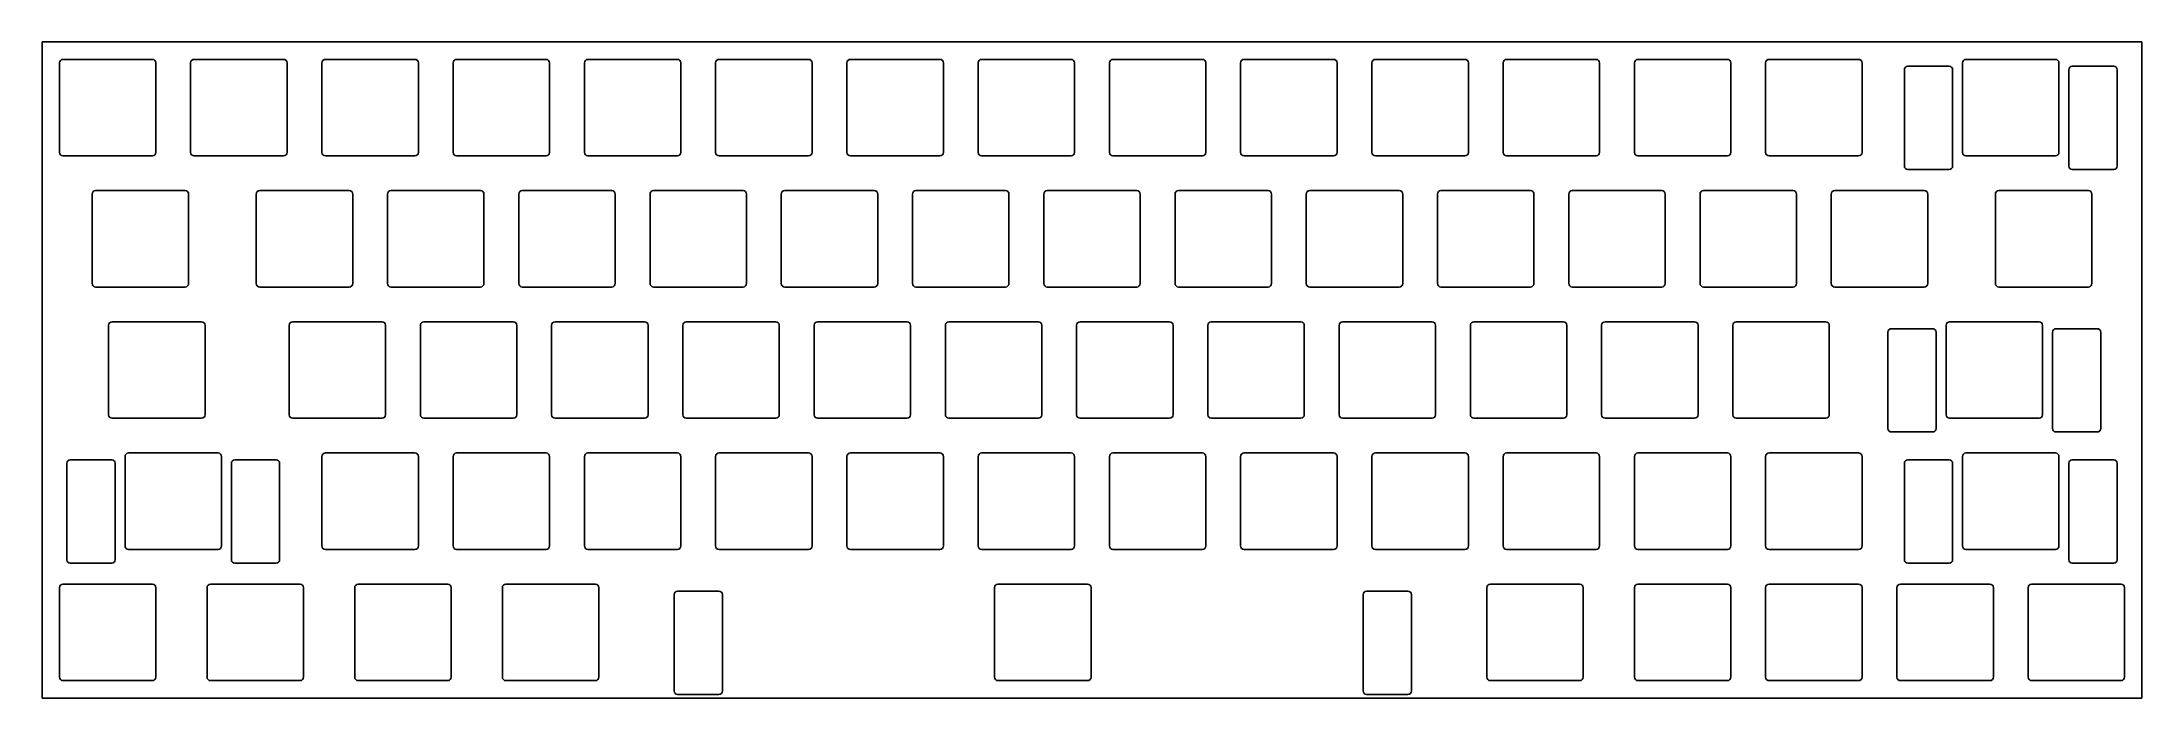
# Model space of a CAD drawing. Header units: millimetres. Extents: x 0 to 305, y -95 to 0.
import ezdxf

# ---------------------------------------------------------------- set-up
doc = ezdxf.new("R2010")
doc.units = ezdxf.units.MM

msp = doc.modelspace()

# ---------------------------------------------------------------- linework, layer by layer
for p, q in [((0, 0), (304.8, 0)), ((0, -95.25), (0, 0)), ((304.8, -95.25), (304.8, 0)), ((2.525, -3.025), (2.525, -16.025)), ((3.025, -2.525), (16.025, -2.525)), ((16.525, -3.025), (16.525, -16.025)), ((21.575, -3.025), (21.575, -16.025)), ((22.075, -2.525), (35.075, -2.525)), ((35.575, -3.025), (35.575, -16.025)), ((40.625, -3.025), (40.625, -16.025)), ((41.125, -2.525), (54.125, -2.525)), ((54.625, -3.025), (54.625, -16.025)), ((59.675, -3.025), (59.675, -16.025)), ((60.175, -2.525), (73.175, -2.525)), ((73.675, -3.025), (73.675, -16.025)), ((78.725, -3.025), (78.725, -16.025)), ((79.225, -2.525), (92.225, -2.525)), ((92.725, -3.025), (92.725, -16.025)), ((97.775, -3.025), (97.775, -16.025)), ((98.275, -2.525), (111.275, -2.525)), ((111.775, -3.025), (111.775, -16.025)), ((116.825, -3.025), (116.825, -16.025)), ((117.325, -2.525), (130.325, -2.525)), ((130.825, -3.025), (130.825, -16.025)), ((135.875, -3.025), (135.875, -16.025)), ((136.375, -2.525), (149.375, -2.525)), ((149.875, -3.025), (149.875, -16.025)), ((154.925, -3.025), (154.925, -16.025)), ((155.425, -2.525), (168.425, -2.525)), ((168.925, -3.025), (168.925, -16.025)), ((173.975, -3.025), (173.975, -16.025)), ((174.475, -2.525), (187.475, -2.525)), ((187.975, -3.025), (187.975, -16.025)), ((193.025, -3.025), (193.025, -16.025)), ((193.525, -2.525), (206.525, -2.525)), ((207.025, -3.025), (207.025, -16.025)), ((212.075, -3.025), (212.075, -16.025)), ((212.575, -2.525), (225.575, -2.525)), ((226.075, -3.025), (226.075, -16.025)), ((231.125, -3.025), (231.125, -16.025)), ((231.625, -2.525), (244.625, -2.525)), ((245.125, -3.025), (245.125, -16.025)), ((250.175, -3.025), (250.175, -16.025)), ((250.675, -2.525), (263.675, -2.525)), ((264.175, -3.025), (264.175, -16.025)), ((278.75, -3.025), (278.75, -16.025)), ((279.25, -2.525), (292.25, -2.525)), ((292.75, -3.025), (292.75, -16.025)), ((270.312, -4.025), (270.312, -18.025)), ((270.812, -3.525), (276.812, -3.525)), ((277.312, -4.025), (277.312, -18.025)), ((294.188, -4.025), (294.188, -18.025)), ((294.688, -3.525), (300.688, -3.525)), ((301.188, -4.025), (301.188, -18.025)), ((3.025, -16.525), (16.025, -16.525)), ((22.075, -16.525), (35.075, -16.525)), ((41.125, -16.525), (54.125, -16.525)), ((60.175, -16.525), (73.175, -16.525)), ((79.225, -16.525), (92.225, -16.525)), ((98.275, -16.525), (111.275, -16.525)), ((117.325, -16.525), (130.325, -16.525)), ((136.375, -16.525), (149.375, -16.525)), ((155.425, -16.525), (168.425, -16.525)), ((174.475, -16.525), (187.475, -16.525)), ((193.525, -16.525), (206.525, -16.525)), ((212.575, -16.525), (225.575, -16.525)), ((231.625, -16.525), (244.625, -16.525)), ((250.675, -16.525), (263.675, -16.525)), ((279.25, -16.525), (292.25, -16.525)), ((270.812, -18.525), (276.812, -18.525)), ((294.688, -18.525), (300.688, -18.525)), ((7.2875, -22.075), (7.2875, -35.075)), ((7.7875, -21.575), (20.7875, -21.575)), ((21.2875, -22.075), (21.2875, -35.075)), ((31.1, -22.075), (31.1, -35.075)), ((31.6, -21.575), (44.6, -21.575)), ((45.1, -22.075), (45.1, -35.075)), ((50.15, -22.075), (50.15, -35.075)), ((50.65, -21.575), (63.65, -21.575)), ((64.15, -22.075), (64.15, -35.075)), ((69.2, -22.075), (69.2, -35.075)), ((69.7, -21.575), (82.7, -21.575)), ((83.2, -22.075), (83.2, -35.075)), ((88.25, -22.075), (88.25, -35.075)), ((88.75, -21.575), (101.75, -21.575)), ((102.25, -22.075), (102.25, -35.075)), ((107.3, -22.075), (107.3, -35.075)), ((107.8, -21.575), (120.8, -21.575)), ((121.3, -22.075), (121.3, -35.075)), ((126.35, -22.075), (126.35, -35.075)), ((126.85, -21.575), (139.85, -21.575)), ((140.35, -22.075), (140.35, -35.075)), ((145.4, -22.075), (145.4, -35.075)), ((145.9, -21.575), (158.9, -21.575)), ((159.4, -22.075), (159.4, -35.075)), ((164.45, -22.075), (164.45, -35.075)), ((164.95, -21.575), (177.95, -21.575)), ((178.45, -22.075), (178.45, -35.075)), ((183.5, -22.075), (183.5, -35.075)), ((184, -21.575), (197, -21.575)), ((197.5, -22.075), (197.5, -35.075)), ((202.55, -22.075), (202.55, -35.075)), ((203.05, -21.575), (216.05, -21.575)), ((216.55, -22.075), (216.55, -35.075)), ((221.6, -22.075), (221.6, -35.075)), ((222.1, -21.575), (235.1, -21.575)), ((235.6, -22.075), (235.6, -35.075)), ((240.65, -22.075), (240.65, -35.075)), ((241.15, -21.575), (254.15, -21.575)), ((254.65, -22.075), (254.65, -35.075)), ((259.7, -22.075), (259.7, -35.075)), ((260.2, -21.575), (273.2, -21.575)), ((273.7, -22.075), (273.7, -35.075)), ((283.5125, -22.075), (283.5125, -35.075)), ((284.0125, -21.575), (297.0125, -21.575)), ((297.5125, -22.075), (297.5125, -35.075)), ((7.7875, -35.575), (20.7875, -35.575)), ((31.6, -35.575), (44.6, -35.575)), ((50.65, -35.575), (63.65, -35.575)), ((69.7, -35.575), (82.7, -35.575)), ((88.75, -35.575), (101.75, -35.575)), ((107.8, -35.575), (120.8, -35.575)), ((126.85, -35.575), (139.85, -35.575)), ((145.9, -35.575), (158.9, -35.575)), ((164.95, -35.575), (177.95, -35.575)), ((184, -35.575), (197, -35.575)), ((203.05, -35.575), (216.05, -35.575)), ((222.1, -35.575), (235.1, -35.575)), ((241.15, -35.575), (254.15, -35.575)), ((260.2, -35.575), (273.2, -35.575)), ((284.0125, -35.575), (297.0125, -35.575)), ((9.66875, -41.125), (9.66875, -54.125)), ((10.16875, -40.625), (23.16875, -40.625)), ((23.66875, -41.125), (23.66875, -54.125)), ((35.8625, -41.125), (35.8625, -54.125)), ((36.3625, -40.625), (49.3625, -40.625)), ((49.8625, -41.125), (49.8625, -54.125)), ((54.9125, -41.125), (54.9125, -54.125)), ((55.4125, -40.625), (68.4125, -40.625)), ((68.9125, -41.125), (68.9125, -54.125)), ((73.9625, -41.125), (73.9625, -54.125)), ((74.4625, -40.625), (87.4625, -40.625)), ((87.9625, -41.125), (87.9625, -54.125)), ((93.0125, -41.125), (93.0125, -54.125)), ((93.5125, -40.625), (106.5125, -40.625)), ((107.0125, -41.125), (107.0125, -54.125)), ((112.0625, -41.125), (112.0625, -54.125)), ((112.5625, -40.625), (125.5625, -40.625)), ((126.0625, -41.125), (126.0625, -54.125)), ((131.1125, -41.125), (131.1125, -54.125)), ((131.6125, -40.625), (144.6125, -40.625)), ((145.1125, -41.125), (145.1125, -54.125)), ((150.1625, -41.125), (150.1625, -54.125)), ((150.6625, -40.625), (163.6625, -40.625)), ((164.1625, -41.125), (164.1625, -54.125)), ((169.2125, -41.125), (169.2125, -54.125)), ((169.7125, -40.625), (182.7125, -40.625)), ((183.2125, -41.125), (183.2125, -54.125)), ((188.2625, -41.125), (188.2625, -54.125)), ((188.7625, -40.625), (201.7625, -40.625)), ((202.2625, -41.125), (202.2625, -54.125)), ((207.3125, -41.125), (207.3125, -54.125)), ((207.8125, -40.625), (220.8125, -40.625)), ((221.3125, -41.125), (221.3125, -54.125)), ((226.3625, -41.125), (226.3625, -54.125)), ((226.8625, -40.625), (239.8625, -40.625)), ((240.3625, -41.125), (240.3625, -54.125)), ((245.4125, -41.125), (245.4125, -54.125)), ((245.9125, -40.625), (258.9125, -40.625)), ((259.4125, -41.125), (259.4125, -54.125)), ((267.93075, -42.125), (267.93075, -56.125)), ((268.43075, -41.625), (274.43075, -41.625)), ((274.93075, -42.125), (274.93075, -56.125)), ((276.36875, -41.125), (276.36875, -54.125)), ((276.86875, -40.625), (289.86875, -40.625)), ((290.36875, -41.125), (290.36875, -54.125)), ((291.80675, -42.125), (291.80675, -56.125)), ((292.30675, -41.625), (298.30675, -41.625)), ((298.80675, -42.125), (298.80675, -56.125)), ((10.16875, -54.625), (23.16875, -54.625)), ((36.3625, -54.625), (49.3625, -54.625)), ((55.4125, -54.625), (68.4125, -54.625)), ((74.4625, -54.625), (87.4625, -54.625)), ((93.5125, -54.625), (106.5125, -54.625)), ((112.5625, -54.625), (125.5625, -54.625)), ((131.6125, -54.625), (144.6125, -54.625)), ((150.6625, -54.625), (163.6625, -54.625)), ((169.7125, -54.625), (182.7125, -54.625)), ((188.7625, -54.625), (201.7625, -54.625)), ((207.8125, -54.625), (220.8125, -54.625)), ((226.8625, -54.625), (239.8625, -54.625)), ((245.9125, -54.625), (258.9125, -54.625)), ((276.86875, -54.625), (289.86875, -54.625)), ((268.43075, -56.625), (274.43075, -56.625)), ((292.30675, -56.625), (298.30675, -56.625)), ((4.112, -60.675), (10.112, -60.675)), ((12.05, -60.175), (12.05, -73.175)), ((12.55, -59.675), (25.55, -59.675)), ((26.05, -60.175), (26.05, -73.175)), ((27.988, -60.675), (33.988, -60.675)), ((40.625, -60.175), (40.625, -73.175)), ((41.125, -59.675), (54.125, -59.675)), ((54.625, -60.175), (54.625, -73.175)), ((59.675, -60.175), (59.675, -73.175)), ((60.175, -59.675), (73.175, -59.675)), ((73.675, -60.175), (73.675, -73.175)), ((78.725, -60.175), (78.725, -73.175)), ((79.225, -59.675), (92.225, -59.675)), ((92.725, -60.175), (92.725, -73.175)), ((97.775, -60.175), (97.775, -73.175)), ((98.275, -59.675), (111.275, -59.675)), ((111.775, -60.175), (111.775, -73.175)), ((116.825, -60.175), (116.825, -73.175)), ((117.325, -59.675), (130.325, -59.675)), ((130.825, -60.175), (130.825, -73.175)), ((135.875, -60.175), (135.875, -73.175)), ((136.375, -59.675), (149.375, -59.675)), ((149.875, -60.175), (149.875, -73.175)), ((154.925, -60.175), (154.925, -73.175)), ((155.425, -59.675), (168.425, -59.675)), ((168.925, -60.175), (168.925, -73.175)), ((173.975, -60.175), (173.975, -73.175)), ((174.475, -59.675), (187.475, -59.675)), ((187.975, -60.175), (187.975, -73.175)), ((193.025, -60.175), (193.025, -73.175)), ((193.525, -59.675), (206.525, -59.675)), ((207.025, -60.175), (207.025, -73.175)), ((212.075, -60.175), (212.075, -73.175)), ((212.575, -59.675), (225.575, -59.675)), ((226.075, -60.175), (226.075, -73.175)), ((231.125, -60.175), (231.125, -73.175)), ((231.625, -59.675), (244.625, -59.675)), ((245.125, -60.175), (245.125, -73.175)), ((250.175, -60.175), (250.175, -73.175)), ((250.675, -59.675), (263.675, -59.675)), ((264.175, -60.175), (264.175, -73.175)), ((270.812, -60.675), (276.812, -60.675)), ((278.75, -60.175), (278.75, -73.175)), ((279.25, -59.675), (292.25, -59.675)), ((292.75, -60.175), (292.75, -73.175)), ((294.688, -60.675), (300.688, -60.675)), ((3.612, -61.175), (3.612, -75.175)), ((10.612, -61.175), (10.612, -75.175)), ((27.488, -61.175), (27.488, -75.175)), ((34.488, -61.175), (34.488, -75.175)), ((270.312, -61.175), (270.312, -75.175)), ((277.312, -61.175), (277.312, -75.175)), ((294.188, -61.175), (294.188, -75.175)), ((301.188, -61.175), (301.188, -75.175)), ((4.112, -75.675), (10.112, -75.675)), ((12.55, -73.675), (25.55, -73.675)), ((27.988, -75.675), (33.988, -75.675)), ((41.125, -73.675), (54.125, -73.675)), ((60.175, -73.675), (73.175, -73.675)), ((79.225, -73.675), (92.225, -73.675)), ((98.275, -73.675), (111.275, -73.675)), ((117.325, -73.675), (130.325, -73.675)), ((136.375, -73.675), (149.375, -73.675)), ((155.425, -73.675), (168.425, -73.675)), ((174.475, -73.675), (187.475, -73.675)), ((193.525, -73.675), (206.525, -73.675)), ((212.575, -73.675), (225.575, -73.675)), ((231.625, -73.675), (244.625, -73.675)), ((250.675, -73.675), (263.675, -73.675)), ((270.812, -75.675), (276.812, -75.675)), ((279.25, -73.675), (292.25, -73.675)), ((294.688, -75.675), (300.688, -75.675)), ((2.525, -79.225), (2.525, -92.225)), ((3.025, -78.725), (16.025, -78.725)), ((16.525, -79.225), (16.525, -92.225)), ((23.95625, -79.225), (23.95625, -92.225)), ((24.45625, -78.725), (37.45625, -78.725)), ((37.95625, -79.225), (37.95625, -92.225)), ((45.3875, -79.225), (45.3875, -92.225)), ((45.8875, -78.725), (58.8875, -78.725)), ((59.3875, -79.225), (59.3875, -92.225)), ((66.81875, -79.225), (66.81875, -92.225)), ((67.31875, -78.725), (80.31875, -78.725)), ((80.81875, -79.225), (80.81875, -92.225)), ((138.25625, -79.225), (138.25625, -92.225)), ((138.75625, -78.725), (151.75625, -78.725)), ((152.25625, -79.225), (152.25625, -92.225)), ((209.69375, -79.225), (209.69375, -92.225)), ((210.19375, -78.725), (223.19375, -78.725)), ((223.69375, -79.225), (223.69375, -92.225)), ((231.125, -79.225), (231.125, -92.225)), ((231.625, -78.725), (244.625, -78.725)), ((245.125, -79.225), (245.125, -92.225)), ((250.175, -79.225), (250.175, -92.225)), ((250.675, -78.725), (263.675, -78.725)), ((264.175, -79.225), (264.175, -92.225)), ((269.225, -79.225), (269.225, -92.225)), ((269.725, -78.725), (282.725, -78.725)), ((283.225, -79.225), (283.225, -92.225)), ((288.275, -79.225), (288.275, -92.225)), ((288.775, -78.725), (301.775, -78.725)), ((302.275, -79.225), (302.275, -92.225)), ((91.75625, -80.225), (91.75625, -94.225)), ((92.25625, -79.725), (98.25625, -79.725)), ((98.75625, -80.225), (98.75625, -94.225)), ((191.75625, -80.225), (191.75625, -94.225)), ((192.25625, -79.725), (198.25625, -79.725)), ((198.75625, -80.225), (198.75625, -94.225)), ((3.025, -92.725), (16.025, -92.725)), ((24.45625, -92.725), (37.45625, -92.725)), ((45.8875, -92.725), (58.8875, -92.725)), ((67.31875, -92.725), (80.31875, -92.725)), ((138.75625, -92.725), (151.75625, -92.725)), ((210.19375, -92.725), (223.19375, -92.725)), ((231.625, -92.725), (244.625, -92.725)), ((250.675, -92.725), (263.675, -92.725)), ((269.725, -92.725), (282.725, -92.725)), ((288.775, -92.725), (301.775, -92.725)), ((0, -95.25), (304.8, -95.25)), ((92.25625, -94.725), (98.25625, -94.725)), ((192.25625, -94.725), (198.25625, -94.725))]:
    msp.add_line(p, q)
for centre, start, end in [((3.025, -3.025), 90, 180), ((16.025, -3.025), 0, 90), ((22.075, -3.025), 90, 180), ((35.075, -3.025), 0, 90), ((41.125, -3.025), 90, 180), ((54.125, -3.025), 0, 90), ((60.175, -3.025), 90, 180), ((73.175, -3.025), 0, 90), ((79.225, -3.025), 90, 180), ((92.225, -3.025), 0, 90), ((98.275, -3.025), 90, 180), ((111.275, -3.025), 0, 90), ((117.325, -3.025), 90, 180), ((130.325, -3.025), 0, 90), ((136.375, -3.025), 90, 180), ((149.375, -3.025), 0, 90), ((155.425, -3.025), 90, 180), ((168.425, -3.025), 0, 90), ((174.475, -3.025), 90, 180), ((187.475, -3.025), 0, 90), ((193.525, -3.025), 90, 180), ((206.525, -3.025), 0, 90), ((212.575, -3.025), 90, 180), ((225.575, -3.025), 0, 90), ((231.625, -3.025), 90, 180), ((244.625, -3.025), 0, 90), ((250.675, -3.025), 90, 180), ((263.675, -3.025), 0, 90), ((279.25, -3.025), 90, 180), ((292.25, -3.025), 0, 90), ((270.812, -4.025), 90, 180), ((276.812, -4.025), 0, 90), ((294.688, -4.025), 90, 180), ((300.688, -4.025), 0, 90), ((3.025, -16.025), 180, 270), ((16.025, -16.025), 270, 0), ((22.075, -16.025), 180, 270), ((35.075, -16.025), 270, 0), ((41.125, -16.025), 180, 270), ((54.125, -16.025), 270, 0), ((60.175, -16.025), 180, 270), ((73.175, -16.025), 270, 0), ((79.225, -16.025), 180, 270), ((92.225, -16.025), 270, 0), ((98.275, -16.025), 180, 270), ((111.275, -16.025), 270, 0), ((117.325, -16.025), 180, 270), ((130.325, -16.025), 270, 0), ((136.375, -16.025), 180, 270), ((149.375, -16.025), 270, 0), ((155.425, -16.025), 180, 270), ((168.425, -16.025), 270, 0), ((174.475, -16.025), 180, 270), ((187.475, -16.025), 270, 0), ((193.525, -16.025), 180, 270), ((206.525, -16.025), 270, 0), ((212.575, -16.025), 180, 270), ((225.575, -16.025), 270, 0), ((231.625, -16.025), 180, 270), ((244.625, -16.025), 270, 0), ((250.675, -16.025), 180, 270), ((263.675, -16.025), 270, 0), ((270.812, -18.025), 180, 270), ((276.812, -18.025), 270, 0), ((279.25, -16.025), 180, 270), ((292.25, -16.025), 270, 0), ((294.688, -18.025), 180, 270), ((300.688, -18.025), 270, 0), ((7.7875, -22.075), 90, 180), ((20.7875, -22.075), 0, 90), ((31.6, -22.075), 90, 180), ((44.6, -22.075), 0, 90), ((50.65, -22.075), 90, 180), ((63.65, -22.075), 0, 90), ((69.7, -22.075), 90, 180), ((82.7, -22.075), 0, 90), ((88.75, -22.075), 90, 180), ((101.75, -22.075), 0, 90), ((107.8, -22.075), 90, 180), ((120.8, -22.075), 0, 90), ((126.85, -22.075), 90, 180), ((139.85, -22.075), 0, 90), ((145.9, -22.075), 90, 180), ((158.9, -22.075), 0, 90), ((164.95, -22.075), 90, 180), ((177.95, -22.075), 0, 90), ((184, -22.075), 90, 180), ((197, -22.075), 0, 90), ((203.05, -22.075), 90, 180), ((216.05, -22.075), 0, 90), ((222.1, -22.075), 90, 180), ((235.1, -22.075), 0, 90), ((241.15, -22.075), 90, 180), ((254.15, -22.075), 0, 90), ((260.2, -22.075), 90, 180), ((273.2, -22.075), 0, 90), ((284.0125, -22.075), 90, 180), ((297.0125, -22.075), 0, 90), ((7.7875, -35.075), 180, 270), ((20.7875, -35.075), 270, 0), ((31.6, -35.075), 180, 270), ((44.6, -35.075), 270, 0), ((50.65, -35.075), 180, 270), ((63.65, -35.075), 270, 0), ((69.7, -35.075), 180, 270), ((82.7, -35.075), 270, 0), ((88.75, -35.075), 180, 270), ((101.75, -35.075), 270, 0), ((107.8, -35.075), 180, 270), ((120.8, -35.075), 270, 0), ((126.85, -35.075), 180, 270), ((139.85, -35.075), 270, 0), ((145.9, -35.075), 180, 270), ((158.9, -35.075), 270, 0), ((164.95, -35.075), 180, 270), ((177.95, -35.075), 270, 0), ((184, -35.075), 180, 270), ((197, -35.075), 270, 0), ((203.05, -35.075), 180, 270), ((216.05, -35.075), 270, 0), ((222.1, -35.075), 180, 270), ((235.1, -35.075), 270, 0), ((241.15, -35.075), 180, 270), ((254.15, -35.075), 270, 0), ((260.2, -35.075), 180, 270), ((273.2, -35.075), 270, 0), ((284.0125, -35.075), 180, 270), ((297.0125, -35.075), 270, 0), ((10.16875, -41.125), 90, 180), ((23.16875, -41.125), 0, 90), ((36.3625, -41.125), 90, 180), ((49.3625, -41.125), 0, 90), ((55.4125, -41.125), 90, 180), ((68.4125, -41.125), 0, 90), ((74.4625, -41.125), 90, 180), ((87.4625, -41.125), 0, 90), ((93.5125, -41.125), 90, 180), ((106.5125, -41.125), 0, 90), ((112.5625, -41.125), 90, 180), ((125.5625, -41.125), 0, 90), ((131.6125, -41.125), 90, 180), ((144.6125, -41.125), 0, 90), ((150.6625, -41.125), 90, 180), ((163.6625, -41.125), 0, 90), ((169.7125, -41.125), 90, 180), ((182.7125, -41.125), 0, 90), ((188.7625, -41.125), 90, 180), ((201.7625, -41.125), 0, 90), ((207.8125, -41.125), 90, 180), ((220.8125, -41.125), 0, 90), ((226.8625, -41.125), 90, 180), ((239.8625, -41.125), 0, 90), ((245.9125, -41.125), 90, 180), ((258.9125, -41.125), 0, 90), ((268.43075, -42.125), 90, 180), ((274.43075, -42.125), 0, 90), ((276.86875, -41.125), 90, 180), ((289.86875, -41.125), 0, 90), ((292.30675, -42.125), 90, 180), ((298.30675, -42.125), 0, 90), ((10.16875, -54.125), 180, 270), ((23.16875, -54.125), 270, 0), ((36.3625, -54.125), 180, 270), ((49.3625, -54.125), 270, 0), ((55.4125, -54.125), 180, 270), ((68.4125, -54.125), 270, 0), ((74.4625, -54.125), 180, 270), ((87.4625, -54.125), 270, 0), ((93.5125, -54.125), 180, 270), ((106.5125, -54.125), 270, 0), ((112.5625, -54.125), 180, 270), ((125.5625, -54.125), 270, 0), ((131.6125, -54.125), 180, 270), ((144.6125, -54.125), 270, 0), ((150.6625, -54.125), 180, 270), ((163.6625, -54.125), 270, 0), ((169.7125, -54.125), 180, 270), ((182.7125, -54.125), 270, 0), ((188.7625, -54.125), 180, 270), ((201.7625, -54.125), 270, 0), ((207.8125, -54.125), 180, 270), ((220.8125, -54.125), 270, 0), ((226.8625, -54.125), 180, 270), ((239.8625, -54.125), 270, 0), ((245.9125, -54.125), 180, 270), ((258.9125, -54.125), 270, 0), ((276.86875, -54.125), 180, 270), ((289.86875, -54.125), 270, 0), ((268.43075, -56.125), 180, 270), ((274.43075, -56.125), 270, 0), ((292.30675, -56.125), 180, 270), ((298.30675, -56.125), 270, 0), ((4.112, -61.175), 90, 180), ((10.112, -61.175), 0, 90), ((12.55, -60.175), 90, 180), ((25.55, -60.175), 0, 90), ((27.988, -61.175), 90, 180), ((33.988, -61.175), 0, 90), ((41.125, -60.175), 90, 180), ((54.125, -60.175), 0, 90), ((60.175, -60.175), 90, 180), ((73.175, -60.175), 0, 90), ((79.225, -60.175), 90, 180), ((92.225, -60.175), 0, 90), ((98.275, -60.175), 90, 180), ((111.275, -60.175), 0, 90), ((117.325, -60.175), 90, 180), ((130.325, -60.175), 0, 90), ((136.375, -60.175), 90, 180), ((149.375, -60.175), 0, 90), ((155.425, -60.175), 90, 180), ((168.425, -60.175), 0, 90), ((174.475, -60.175), 90, 180), ((187.475, -60.175), 0, 90), ((193.525, -60.175), 90, 180), ((206.525, -60.175), 0, 90), ((212.575, -60.175), 90, 180), ((225.575, -60.175), 0, 90), ((231.625, -60.175), 90, 180), ((244.625, -60.175), 0, 90), ((250.675, -60.175), 90, 180), ((263.675, -60.175), 0, 90), ((270.812, -61.175), 90, 180), ((276.812, -61.175), 0, 90), ((279.25, -60.175), 90, 180), ((292.25, -60.175), 0, 90), ((294.688, -61.175), 90, 180), ((300.688, -61.175), 0, 90), ((4.112, -75.175), 180, 270), ((10.112, -75.175), 270, 0), ((12.55, -73.175), 180, 270), ((25.55, -73.175), 270, 0), ((27.988, -75.175), 180, 270), ((33.988, -75.175), 270, 0), ((41.125, -73.175), 180, 270), ((54.125, -73.175), 270, 0), ((60.175, -73.175), 180, 270), ((73.175, -73.175), 270, 0), ((79.225, -73.175), 180, 270), ((92.225, -73.175), 270, 0), ((98.275, -73.175), 180, 270), ((111.275, -73.175), 270, 0), ((117.325, -73.175), 180, 270), ((130.325, -73.175), 270, 0), ((136.375, -73.175), 180, 270), ((149.375, -73.175), 270, 0), ((155.425, -73.175), 180, 270), ((168.425, -73.175), 270, 0), ((174.475, -73.175), 180, 270), ((187.475, -73.175), 270, 0), ((193.525, -73.175), 180, 270), ((206.525, -73.175), 270, 0), ((212.575, -73.175), 180, 270), ((225.575, -73.175), 270, 0), ((231.625, -73.175), 180, 270), ((244.625, -73.175), 270, 0), ((250.675, -73.175), 180, 270), ((263.675, -73.175), 270, 0), ((270.812, -75.175), 180, 270), ((276.812, -75.175), 270, 0), ((279.25, -73.175), 180, 270), ((292.25, -73.175), 270, 0), ((294.688, -75.175), 180, 270), ((300.688, -75.175), 270, 0), ((3.025, -79.225), 90, 180), ((16.025, -79.225), 0, 90), ((24.45625, -79.225), 90, 180), ((37.45625, -79.225), 0, 90), ((45.8875, -79.225), 90, 180), ((58.8875, -79.225), 0, 90), ((67.31875, -79.225), 90, 180), ((80.31875, -79.225), 0, 90), ((138.75625, -79.225), 90, 180), ((151.75625, -79.225), 0, 90), ((210.19375, -79.225), 90, 180), ((223.19375, -79.225), 0, 90), ((231.625, -79.225), 90, 180), ((244.625, -79.225), 0, 90), ((250.675, -79.225), 90, 180), ((263.675, -79.225), 0, 90), ((269.725, -79.225), 90, 180), ((282.725, -79.225), 0, 90), ((288.775, -79.225), 90, 180), ((301.775, -79.225), 0, 90), ((92.25625, -80.225), 90, 180), ((98.25625, -80.225), 0, 90), ((192.25625, -80.225), 90, 180), ((198.25625, -80.225), 0, 90), ((3.025, -92.225), 180, 270), ((16.025, -92.225), 270, 0), ((24.45625, -92.225), 180, 270), ((37.45625, -92.225), 270, 0), ((45.8875, -92.225), 180, 270), ((58.8875, -92.225), 270, 0), ((67.31875, -92.225), 180, 270), ((80.31875, -92.225), 270, 0), ((92.25625, -94.225), 180, 270), ((98.25625, -94.225), 270, 0), ((138.75625, -92.225), 180, 270), ((151.75625, -92.225), 270, 0), ((192.25625, -94.225), 180, 270), ((198.25625, -94.225), 270, 0), ((210.19375, -92.225), 180, 270), ((223.19375, -92.225), 270, 0), ((231.625, -92.225), 180, 270), ((244.625, -92.225), 270, 0), ((250.675, -92.225), 180, 270), ((263.675, -92.225), 270, 0), ((269.725, -92.225), 180, 270), ((282.725, -92.225), 270, 0), ((288.775, -92.225), 180, 270), ((301.775, -92.225), 270, 0)]:
    msp.add_arc(centre, 0.5, start, end)

doc.saveas('drawing.dxf')
